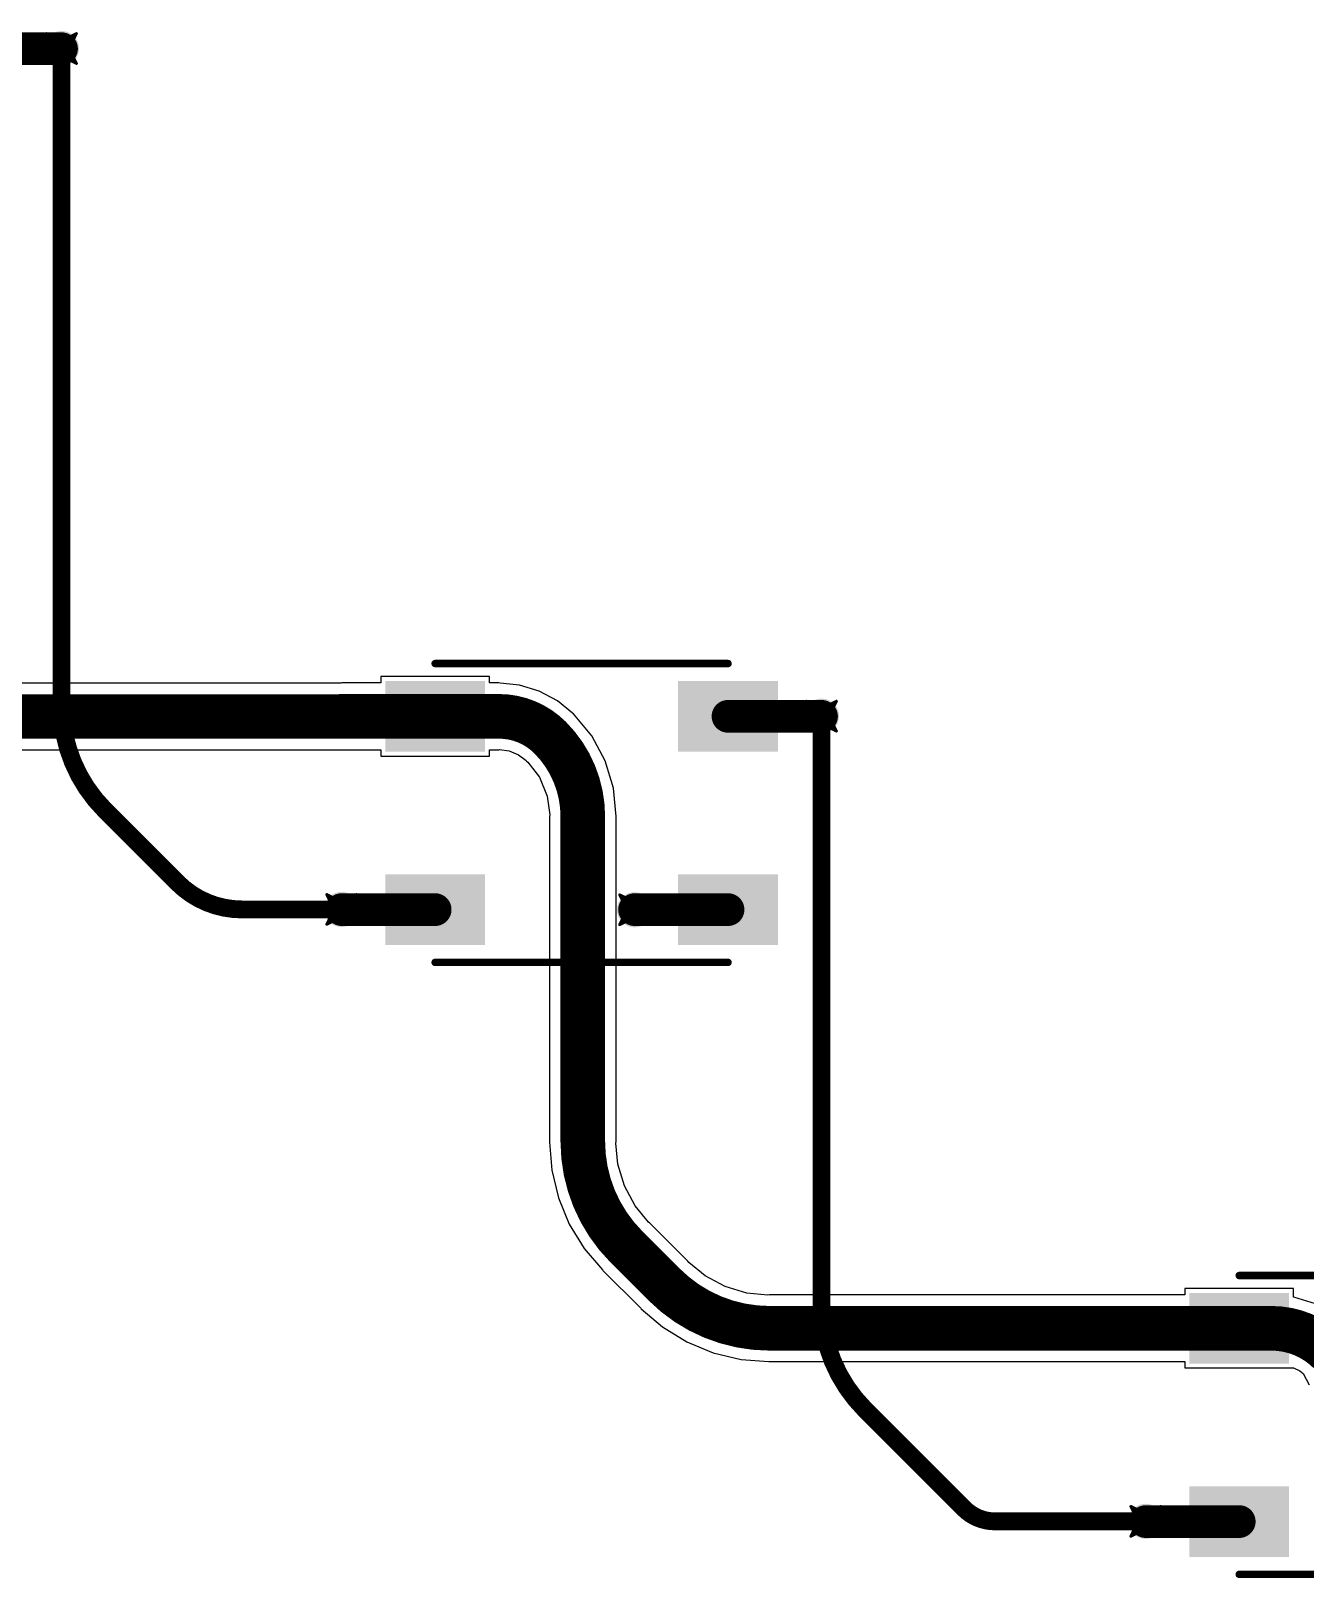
# Model space of a CAD drawing. Header units: inches. Extents: x -11 to 1110, y -7 to 455.
# Drawn here: x 632.03 to 653.78, y 93.75 to 120.17 of the extents above; entities that cross this region are included whole.
import ezdxf

# ---------------------------------------------------------------- set-up
doc = ezdxf.new("R2010")
doc.units = ezdxf.units.IN
for name, color, linetype in [('Bottom Layer', 5, 'Continuous'), ('Drill Drawing', 1, 'Continuous'), ('Top Layer', 1, 'Continuous'), ('Top Overlay', 2, 'Continuous'), ('Top Paste', 8, 'Continuous'), ('Top Solder', 216, 'Continuous'), ('Via Holes', 16, 'Continuous')]:
    doc.layers.add(name, color=color, linetype=linetype)

# ---------------------------------------------------------------- blocks, each defined once
blk = doc.blocks.new('WS2812B_B_W_60')
at = {"layer": 'Top Layer'}
for points in [[(-3.25, 2.15), (-1.75, 2.15), (-1.75, 1.15), (-3.25, 1.15)], [(3.25, 1.15), (1.75, 1.15), (1.75, 2.15), (3.25, 2.15)], [(-3.25, -1.15), (-1.75, -1.15), (-1.75, -2.15), (-3.25, -2.15)], [(1.75, -1.15), (3.25, -1.15), (3.25, -2.15), (1.75, -2.15)]]:
    blk.add_hatch(color=1, dxfattribs=at).paths.add_polyline_path(points)
at = {"layer": 'Top Paste'}
for points in [[(-3.25, 2.15), (-1.75, 2.15), (-1.75, 1.15), (-3.25, 1.15)], [(3.25, 1.15), (1.75, 1.15), (1.75, 2.15), (3.25, 2.15)], [(-3.25, -1.15), (-1.75, -1.15), (-1.75, -2.15), (-3.25, -2.15)], [(1.75, -1.15), (3.25, -1.15), (3.25, -2.15), (1.75, -2.15)]]:
    blk.add_hatch(color=8, dxfattribs=at).paths.add_polyline_path(points)
at = {"layer": 'Top Solder'}
for points in [[(-3.352, 2.252), (-1.648, 2.252), (-1.648, 1.048), (-3.352, 1.048)], [(3.352, 1.048), (1.648, 1.048), (1.648, 2.252), (3.352, 2.252)], [(-3.352, -1.048), (-1.648, -1.048), (-1.648, -2.252), (-3.352, -2.252)], [(1.648, -1.048), (3.352, -1.048), (3.352, -2.252), (1.648, -2.252)]]:
    blk.add_hatch(color=216, dxfattribs=at).paths.add_polyline_path(points)
at = {"layer": 'Top Overlay'}
for points in [[(-2.5, 2.551, 0.127, 0.127, 0), (2.5, 2.551, 0.127, 0.127, 0)], [(-3.556, 1.803, 0.254, 0.254, 0), (-3.429, 1.676, 0.254, 0.254, 0)], [(-3.556, 1.549, 0.254, 0.254, 0), (-3.556, 1.803, 0.254, 0.254, 0)], [(-3.556, 1.549, 0.254, 0.254, 0), (-3.429, 1.676, 0.254, 0.254, 0)], [(-2.5, -2.551, 0.127, 0.127, 0), (2.5, -2.551, 0.127, 0.127, 0)]]:
    blk.add_lwpolyline(points, format="xyseb", dxfattribs=at)
for points in [[(-2.532, 2.551, 0.0635, 0.0635, 1), (-2.468, 2.551, 0.0635, 0.0635, 1)], [(2.468, 2.551, 0.0635, 0.0635, 1), (2.532, 2.551, 0.0635, 0.0635, 1)], [(-3.619, 1.803, 0.127, 0.127, 1), (-3.493, 1.803, 0.127, 0.127, 1)], [(-3.619, 1.803, 0.127, 0.127, 1), (-3.493, 1.803, 0.127, 0.127, 1)], [(-3.619, 1.549, 0.127, 0.127, 1), (-3.493, 1.549, 0.127, 0.127, 1)], [(-3.619, 1.549, 0.127, 0.127, 1), (-3.493, 1.549, 0.127, 0.127, 1)], [(-3.493, 1.676, 0.127, 0.127, 1), (-3.365, 1.676, 0.127, 0.127, 1)], [(-3.493, 1.676, 0.127, 0.127, 1), (-3.365, 1.676, 0.127, 0.127, 1)], [(-2.532, -2.551, 0.0635, 0.0635, 1), (-2.468, -2.551, 0.0635, 0.0635, 1)], [(2.468, -2.551, 0.0635, 0.0635, 1), (2.532, -2.551, 0.0635, 0.0635, 1)]]:
    blk.add_lwpolyline(points, format="xyseb", close=True, dxfattribs=at)
blk = doc.blocks.new('WS2812B_B_W_69')
at = {"layer": 'Top Layer'}
for points in [[(-3.25, 2.15), (-1.75, 2.15), (-1.75, 1.15), (-3.25, 1.15)], [(3.25, 1.15), (1.75, 1.15), (1.75, 2.15), (3.25, 2.15)], [(-3.25, -1.15), (-1.75, -1.15), (-1.75, -2.15), (-3.25, -2.15)], [(1.75, -1.15), (3.25, -1.15), (3.25, -2.15), (1.75, -2.15)]]:
    blk.add_hatch(color=1, dxfattribs=at).paths.add_polyline_path(points)
at = {"layer": 'Top Paste'}
for points in [[(-3.25, 2.15), (-1.75, 2.15), (-1.75, 1.15), (-3.25, 1.15)], [(3.25, 1.15), (1.75, 1.15), (1.75, 2.15), (3.25, 2.15)], [(-3.25, -1.15), (-1.75, -1.15), (-1.75, -2.15), (-3.25, -2.15)], [(1.75, -1.15), (3.25, -1.15), (3.25, -2.15), (1.75, -2.15)]]:
    blk.add_hatch(color=8, dxfattribs=at).paths.add_polyline_path(points)
at = {"layer": 'Top Solder'}
for points in [[(-3.352, 2.252), (-1.648, 2.252), (-1.648, 1.048), (-3.352, 1.048)], [(3.352, 1.048), (1.648, 1.048), (1.648, 2.252), (3.352, 2.252)], [(-3.352, -1.048), (-1.648, -1.048), (-1.648, -2.252), (-3.352, -2.252)], [(1.648, -1.048), (3.352, -1.048), (3.352, -2.252), (1.648, -2.252)]]:
    blk.add_hatch(color=216, dxfattribs=at).paths.add_polyline_path(points)
at = {"layer": 'Top Overlay'}
for points in [[(-2.5, 2.551, 0.127, 0.127, 0), (2.5, 2.551, 0.127, 0.127, 0)], [(-3.556, 1.803, 0.254, 0.254, 0), (-3.429, 1.676, 0.254, 0.254, 0)], [(-3.556, 1.549, 0.254, 0.254, 0), (-3.556, 1.803, 0.254, 0.254, 0)], [(-3.556, 1.549, 0.254, 0.254, 0), (-3.429, 1.676, 0.254, 0.254, 0)], [(-2.5, -2.551, 0.127, 0.127, 0), (2.5, -2.551, 0.127, 0.127, 0)]]:
    blk.add_lwpolyline(points, format="xyseb", dxfattribs=at)
for points in [[(-2.532, 2.551, 0.0635, 0.0635, 1), (-2.468, 2.551, 0.0635, 0.0635, 1)], [(2.468, 2.551, 0.0635, 0.0635, 1), (2.532, 2.551, 0.0635, 0.0635, 1)], [(-3.619, 1.803, 0.127, 0.127, 1), (-3.493, 1.803, 0.127, 0.127, 1)], [(-3.619, 1.803, 0.127, 0.127, 1), (-3.493, 1.803, 0.127, 0.127, 1)], [(-3.619, 1.549, 0.127, 0.127, 1), (-3.493, 1.549, 0.127, 0.127, 1)], [(-3.619, 1.549, 0.127, 0.127, 1), (-3.493, 1.549, 0.127, 0.127, 1)], [(-3.493, 1.676, 0.127, 0.127, 1), (-3.365, 1.676, 0.127, 0.127, 1)], [(-3.493, 1.676, 0.127, 0.127, 1), (-3.365, 1.676, 0.127, 0.127, 1)], [(-2.532, -2.551, 0.0635, 0.0635, 1), (-2.468, -2.551, 0.0635, 0.0635, 1)], [(2.468, -2.551, 0.0635, 0.0635, 1), (2.532, -2.551, 0.0635, 0.0635, 1)]]:
    blk.add_lwpolyline(points, format="xyseb", close=True, dxfattribs=at)

msp = doc.modelspace()

# ---------------------------------------------------------------- hatches: boundary and pattern name
at = {"layer": 'Bottom Layer'}
h = msp.add_hatch(color=5, dxfattribs=at)
edge = h.paths.add_edge_path()
edge.add_arc((632.553, 119.865), 0.3, 0, 360)
h = msp.add_hatch(color=5, dxfattribs=at)
edge = h.paths.add_edge_path()
edge.add_arc((645.527, 108.467), 0.3, 0, 360)
h = msp.add_hatch(color=5, dxfattribs=at)
edge = h.paths.add_edge_path()
edge.add_arc((637.336, 105.167), 0.3, 0, 360)
h = msp.add_hatch(color=5, dxfattribs=at)
edge = h.paths.add_edge_path()
edge.add_arc((642.336, 105.161), 0.3, 0, 360)
h = msp.add_hatch(color=5, dxfattribs=at)
edge = h.paths.add_edge_path()
edge.add_arc((651.063, 94.72), 0.3, 0, 360)
at = {"layer": 'Top Layer'}
h = msp.add_hatch(color=1, dxfattribs=at)
edge = h.paths.add_edge_path()
edge.add_arc((632.553, 119.865), 0.3, 0, 360)
h = msp.add_hatch(color=1, dxfattribs=at)
edge = h.paths.add_edge_path()
edge.add_arc((645.527, 108.467), 0.3, 0, 360)
h = msp.add_hatch(color=1, dxfattribs=at)
edge = h.paths.add_edge_path()
edge.add_arc((637.336, 105.167), 0.3, 0, 360)
h = msp.add_hatch(color=1, dxfattribs=at)
edge = h.paths.add_edge_path()
edge.add_arc((642.336, 105.161), 0.3, 0, 360)
h = msp.add_hatch(color=1, dxfattribs=at)
edge = h.paths.add_edge_path()
edge.add_arc((651.063, 94.72), 0.3, 0, 360)
at = {"layer": 'Via Holes'}
h = msp.add_hatch(color=7, dxfattribs=at)
edge = h.paths.add_edge_path()
edge.add_arc((632.553, 119.865), 0.15, 0, 360)
h = msp.add_hatch(color=7, dxfattribs=at)
edge = h.paths.add_edge_path()
edge.add_arc((645.527, 108.467), 0.15, 0, 360)
h = msp.add_hatch(color=7, dxfattribs=at)
edge = h.paths.add_edge_path()
edge.add_arc((637.336, 105.167), 0.15, 0, 360)
h = msp.add_hatch(color=7, dxfattribs=at)
edge = h.paths.add_edge_path()
edge.add_arc((642.336, 105.161), 0.15, 0, 360)
h = msp.add_hatch(color=7, dxfattribs=at)
edge = h.paths.add_edge_path()
edge.add_arc((651.063, 94.72), 0.15, 0, 360)

# ---------------------------------------------------------------- linework, layer by layer
at = {"layer": 'Bottom Layer'}
for points in [[(632.553, 108.655, 0.305, 0.305, 0), (632.553, 119.865, 0.305, 0.305, 0)], [(633.297, 106.859, 0.305, 0.305, -0.198912), (632.553, 108.655, 0.305, 0.305, 0)], [(645.527, 98.424, 0.305, 0.305, 0), (645.527, 108.467, 0.305, 0.305, 0)], [(633.297, 106.859, 0.305, 0.305, 0), (634.533, 105.623, 0.305, 0.305, 0)], [(635.633, 105.167, 0.305, 0.305, -0.198912), (634.533, 105.623, 0.305, 0.305, 0)], [(635.633, 105.167, 0.305, 0.305, 0), (637.336, 105.167, 0.305, 0.305, 0)], [(646.271, 96.628, 0.305, 0.305, -0.198912), (645.527, 98.424, 0.305, 0.305, 0)], [(646.271, 96.628, 0.305, 0.305, 0), (647.962, 94.937, 0.305, 0.305, 0)], [(648.487, 94.72, 0.305, 0.305, -0.198912), (647.962, 94.937, 0.305, 0.305, 0)], [(648.487, 94.72, 0.305, 0.305, 0), (651.063, 94.72, 0.305, 0.305, 0)]]:
    msp.add_lwpolyline(points, format="xyseb", dxfattribs=at)
for points in [[(632.477, 119.865, 0.152, 0.152, 1), (632.629, 119.865, 0.152, 0.152, 1)], [(632.477, 108.655, 0.152, 0.152, 1), (632.629, 108.655, 0.152, 0.152, 1)], [(632.477, 108.655, 0.152, 0.152, 1), (632.629, 108.655, 0.152, 0.152, 1)], [(645.451, 108.467, 0.152, 0.152, 1), (645.603, 108.467, 0.152, 0.152, 1)], [(633.221, 106.859, 0.152, 0.152, 1), (633.373, 106.859, 0.152, 0.152, 1)], [(633.221, 106.859, 0.152, 0.152, 1), (633.373, 106.859, 0.152, 0.152, 1)], [(634.456, 105.623, 0.152, 0.152, 1), (634.609, 105.623, 0.152, 0.152, 1)], [(634.456, 105.623, 0.152, 0.152, 1), (634.609, 105.623, 0.152, 0.152, 1)], [(635.557, 105.167, 0.152, 0.152, 1), (635.71, 105.167, 0.152, 0.152, 1)], [(635.557, 105.167, 0.152, 0.152, 1), (635.71, 105.167, 0.152, 0.152, 1)], [(637.259, 105.167, 0.152, 0.152, 1), (637.412, 105.167, 0.152, 0.152, 1)], [(645.451, 98.424, 0.152, 0.152, 1), (645.603, 98.424, 0.152, 0.152, 1)], [(645.451, 98.424, 0.152, 0.152, 1), (645.603, 98.424, 0.152, 0.152, 1)], [(646.195, 96.628, 0.152, 0.152, 1), (646.347, 96.628, 0.152, 0.152, 1)], [(646.195, 96.628, 0.152, 0.152, 1), (646.347, 96.628, 0.152, 0.152, 1)], [(647.886, 94.937, 0.152, 0.152, 1), (648.038, 94.937, 0.152, 0.152, 1)], [(647.886, 94.937, 0.152, 0.152, 1), (648.038, 94.937, 0.152, 0.152, 1)], [(648.411, 94.72, 0.152, 0.152, 1), (648.564, 94.72, 0.152, 0.152, 1)], [(648.411, 94.72, 0.152, 0.152, 1), (648.564, 94.72, 0.152, 0.152, 1)], [(650.986, 94.72, 0.152, 0.152, 1), (651.139, 94.72, 0.152, 0.152, 1)]]:
    msp.add_lwpolyline(points, format="xyseb", close=True, dxfattribs=at)
at = {"layer": 'Drill Drawing'}
for points in [[(632.299, 120.119, 0.0508, 0.0508, 0), (632.553, 119.992, 0.0508, 0.0508, 0)], [(632.299, 120.119, 0.0508, 0.0508, 0), (632.426, 119.865, 0.0508, 0.0508, 0)], [(632.553, 119.992, 0.0508, 0.0508, 0), (632.807, 120.119, 0.0508, 0.0508, 0)], [(632.68, 119.865, 0.0508, 0.0508, 0), (632.807, 120.119, 0.0508, 0.0508, 0)], [(632.299, 119.611, 0.0508, 0.0508, 0), (632.426, 119.865, 0.0508, 0.0508, 0)], [(632.299, 119.611, 0.0508, 0.0508, 0), (632.553, 119.738, 0.0508, 0.0508, 0)], [(632.553, 119.738, 0.0508, 0.0508, 0), (632.807, 119.611, 0.0508, 0.0508, 0)], [(632.68, 119.865, 0.0508, 0.0508, 0), (632.807, 119.611, 0.0508, 0.0508, 0)], [(645.273, 108.721, 0.0508, 0.0508, 0), (645.527, 108.594, 0.0508, 0.0508, 0)], [(645.273, 108.721, 0.0508, 0.0508, 0), (645.4, 108.467, 0.0508, 0.0508, 0)], [(645.527, 108.594, 0.0508, 0.0508, 0), (645.781, 108.721, 0.0508, 0.0508, 0)], [(645.654, 108.467, 0.0508, 0.0508, 0), (645.781, 108.721, 0.0508, 0.0508, 0)], [(645.273, 108.213, 0.0508, 0.0508, 0), (645.4, 108.467, 0.0508, 0.0508, 0)], [(645.273, 108.213, 0.0508, 0.0508, 0), (645.527, 108.34, 0.0508, 0.0508, 0)], [(645.527, 108.34, 0.0508, 0.0508, 0), (645.781, 108.213, 0.0508, 0.0508, 0)], [(645.654, 108.467, 0.0508, 0.0508, 0), (645.781, 108.213, 0.0508, 0.0508, 0)], [(637.082, 105.421, 0.0508, 0.0508, 0), (637.336, 105.294, 0.0508, 0.0508, 0)], [(637.082, 105.421, 0.0508, 0.0508, 0), (637.209, 105.167, 0.0508, 0.0508, 0)], [(637.336, 105.294, 0.0508, 0.0508, 0), (637.59, 105.421, 0.0508, 0.0508, 0)], [(637.463, 105.167, 0.0508, 0.0508, 0), (637.59, 105.421, 0.0508, 0.0508, 0)], [(642.082, 105.415, 0.0508, 0.0508, 0), (642.336, 105.288, 0.0508, 0.0508, 0)], [(642.082, 105.415, 0.0508, 0.0508, 0), (642.209, 105.161, 0.0508, 0.0508, 0)], [(642.336, 105.288, 0.0508, 0.0508, 0), (642.59, 105.415, 0.0508, 0.0508, 0)], [(642.463, 105.161, 0.0508, 0.0508, 0), (642.59, 105.415, 0.0508, 0.0508, 0)], [(637.082, 104.913, 0.0508, 0.0508, 0), (637.209, 105.167, 0.0508, 0.0508, 0)], [(637.463, 105.167, 0.0508, 0.0508, 0), (637.59, 104.913, 0.0508, 0.0508, 0)], [(642.082, 104.907, 0.0508, 0.0508, 0), (642.209, 105.161, 0.0508, 0.0508, 0)], [(642.463, 105.161, 0.0508, 0.0508, 0), (642.59, 104.907, 0.0508, 0.0508, 0)], [(637.082, 104.913, 0.0508, 0.0508, 0), (637.336, 105.04, 0.0508, 0.0508, 0)], [(637.336, 105.04, 0.0508, 0.0508, 0), (637.59, 104.913, 0.0508, 0.0508, 0)], [(642.082, 104.907, 0.0508, 0.0508, 0), (642.336, 105.034, 0.0508, 0.0508, 0)], [(642.336, 105.034, 0.0508, 0.0508, 0), (642.59, 104.907, 0.0508, 0.0508, 0)], [(650.809, 94.974, 0.0508, 0.0508, 0), (651.063, 94.847, 0.0508, 0.0508, 0)], [(650.809, 94.974, 0.0508, 0.0508, 0), (650.936, 94.72, 0.0508, 0.0508, 0)], [(651.063, 94.847, 0.0508, 0.0508, 0), (651.317, 94.974, 0.0508, 0.0508, 0)], [(651.19, 94.72, 0.0508, 0.0508, 0), (651.317, 94.974, 0.0508, 0.0508, 0)], [(650.809, 94.466, 0.0508, 0.0508, 0), (650.936, 94.72, 0.0508, 0.0508, 0)], [(650.809, 94.466, 0.0508, 0.0508, 0), (651.063, 94.593, 0.0508, 0.0508, 0)], [(651.063, 94.593, 0.0508, 0.0508, 0), (651.317, 94.466, 0.0508, 0.0508, 0)], [(651.19, 94.72, 0.0508, 0.0508, 0), (651.317, 94.466, 0.0508, 0.0508, 0)]]:
    msp.add_lwpolyline(points, format="xyseb", dxfattribs=at)
for points in [[(632.286, 120.119, 0.0254, 0.0254, 1), (632.312, 120.119, 0.0254, 0.0254, 1)], [(632.286, 120.119, 0.0254, 0.0254, 1), (632.312, 120.119, 0.0254, 0.0254, 1)], [(632.54, 119.992, 0.0254, 0.0254, 1), (632.566, 119.992, 0.0254, 0.0254, 1)], [(632.54, 119.992, 0.0254, 0.0254, 1), (632.566, 119.992, 0.0254, 0.0254, 1)], [(632.794, 120.119, 0.0254, 0.0254, 1), (632.82, 120.119, 0.0254, 0.0254, 1)], [(632.794, 120.119, 0.0254, 0.0254, 1), (632.82, 120.119, 0.0254, 0.0254, 1)], [(632.413, 119.865, 0.0254, 0.0254, 1), (632.439, 119.865, 0.0254, 0.0254, 1)], [(632.413, 119.865, 0.0254, 0.0254, 1), (632.439, 119.865, 0.0254, 0.0254, 1)], [(632.54, 119.738, 0.0254, 0.0254, 1), (632.566, 119.738, 0.0254, 0.0254, 1)], [(632.54, 119.738, 0.0254, 0.0254, 1), (632.566, 119.738, 0.0254, 0.0254, 1)], [(632.667, 119.865, 0.0254, 0.0254, 1), (632.693, 119.865, 0.0254, 0.0254, 1)], [(632.667, 119.865, 0.0254, 0.0254, 1), (632.693, 119.865, 0.0254, 0.0254, 1)], [(632.286, 119.611, 0.0254, 0.0254, 1), (632.312, 119.611, 0.0254, 0.0254, 1)], [(632.286, 119.611, 0.0254, 0.0254, 1), (632.312, 119.611, 0.0254, 0.0254, 1)], [(632.794, 119.611, 0.0254, 0.0254, 1), (632.82, 119.611, 0.0254, 0.0254, 1)], [(632.794, 119.611, 0.0254, 0.0254, 1), (632.82, 119.611, 0.0254, 0.0254, 1)], [(645.26, 108.721, 0.0254, 0.0254, 1), (645.286, 108.721, 0.0254, 0.0254, 1)], [(645.26, 108.721, 0.0254, 0.0254, 1), (645.286, 108.721, 0.0254, 0.0254, 1)], [(645.514, 108.594, 0.0254, 0.0254, 1), (645.54, 108.594, 0.0254, 0.0254, 1)], [(645.514, 108.594, 0.0254, 0.0254, 1), (645.54, 108.594, 0.0254, 0.0254, 1)], [(645.768, 108.721, 0.0254, 0.0254, 1), (645.794, 108.721, 0.0254, 0.0254, 1)], [(645.768, 108.721, 0.0254, 0.0254, 1), (645.794, 108.721, 0.0254, 0.0254, 1)], [(645.387, 108.467, 0.0254, 0.0254, 1), (645.413, 108.467, 0.0254, 0.0254, 1)], [(645.387, 108.467, 0.0254, 0.0254, 1), (645.413, 108.467, 0.0254, 0.0254, 1)], [(645.514, 108.34, 0.0254, 0.0254, 1), (645.54, 108.34, 0.0254, 0.0254, 1)], [(645.514, 108.34, 0.0254, 0.0254, 1), (645.54, 108.34, 0.0254, 0.0254, 1)], [(645.641, 108.467, 0.0254, 0.0254, 1), (645.667, 108.467, 0.0254, 0.0254, 1)], [(645.641, 108.467, 0.0254, 0.0254, 1), (645.667, 108.467, 0.0254, 0.0254, 1)], [(645.26, 108.213, 0.0254, 0.0254, 1), (645.286, 108.213, 0.0254, 0.0254, 1)], [(645.26, 108.213, 0.0254, 0.0254, 1), (645.286, 108.213, 0.0254, 0.0254, 1)], [(645.768, 108.213, 0.0254, 0.0254, 1), (645.794, 108.213, 0.0254, 0.0254, 1)], [(645.768, 108.213, 0.0254, 0.0254, 1), (645.794, 108.213, 0.0254, 0.0254, 1)], [(637.069, 105.421, 0.0254, 0.0254, 1), (637.094, 105.421, 0.0254, 0.0254, 1)], [(637.069, 105.421, 0.0254, 0.0254, 1), (637.094, 105.421, 0.0254, 0.0254, 1)], [(637.577, 105.421, 0.0254, 0.0254, 1), (637.602, 105.421, 0.0254, 0.0254, 1)], [(637.577, 105.421, 0.0254, 0.0254, 1), (637.602, 105.421, 0.0254, 0.0254, 1)], [(642.069, 105.415, 0.0254, 0.0254, 1), (642.094, 105.415, 0.0254, 0.0254, 1)], [(642.069, 105.415, 0.0254, 0.0254, 1), (642.094, 105.415, 0.0254, 0.0254, 1)], [(642.577, 105.415, 0.0254, 0.0254, 1), (642.602, 105.415, 0.0254, 0.0254, 1)], [(642.577, 105.415, 0.0254, 0.0254, 1), (642.602, 105.415, 0.0254, 0.0254, 1)], [(637.196, 105.167, 0.0254, 0.0254, 1), (637.221, 105.167, 0.0254, 0.0254, 1)], [(637.196, 105.167, 0.0254, 0.0254, 1), (637.221, 105.167, 0.0254, 0.0254, 1)], [(637.323, 105.294, 0.0254, 0.0254, 1), (637.348, 105.294, 0.0254, 0.0254, 1)], [(637.323, 105.294, 0.0254, 0.0254, 1), (637.348, 105.294, 0.0254, 0.0254, 1)], [(637.45, 105.167, 0.0254, 0.0254, 1), (637.475, 105.167, 0.0254, 0.0254, 1)], [(637.45, 105.167, 0.0254, 0.0254, 1), (637.475, 105.167, 0.0254, 0.0254, 1)], [(642.196, 105.161, 0.0254, 0.0254, 1), (642.221, 105.161, 0.0254, 0.0254, 1)], [(642.196, 105.161, 0.0254, 0.0254, 1), (642.221, 105.161, 0.0254, 0.0254, 1)], [(642.323, 105.288, 0.0254, 0.0254, 1), (642.348, 105.288, 0.0254, 0.0254, 1)], [(642.323, 105.288, 0.0254, 0.0254, 1), (642.348, 105.288, 0.0254, 0.0254, 1)], [(642.45, 105.161, 0.0254, 0.0254, 1), (642.475, 105.161, 0.0254, 0.0254, 1)], [(642.45, 105.161, 0.0254, 0.0254, 1), (642.475, 105.161, 0.0254, 0.0254, 1)], [(637.069, 104.913, 0.0254, 0.0254, 1), (637.094, 104.913, 0.0254, 0.0254, 1)], [(637.069, 104.913, 0.0254, 0.0254, 1), (637.094, 104.913, 0.0254, 0.0254, 1)], [(637.323, 105.04, 0.0254, 0.0254, 1), (637.348, 105.04, 0.0254, 0.0254, 1)], [(637.323, 105.04, 0.0254, 0.0254, 1), (637.348, 105.04, 0.0254, 0.0254, 1)], [(637.577, 104.913, 0.0254, 0.0254, 1), (637.602, 104.913, 0.0254, 0.0254, 1)], [(637.577, 104.913, 0.0254, 0.0254, 1), (637.602, 104.913, 0.0254, 0.0254, 1)], [(642.069, 104.907, 0.0254, 0.0254, 1), (642.094, 104.907, 0.0254, 0.0254, 1)], [(642.069, 104.907, 0.0254, 0.0254, 1), (642.094, 104.907, 0.0254, 0.0254, 1)], [(642.323, 105.034, 0.0254, 0.0254, 1), (642.348, 105.034, 0.0254, 0.0254, 1)], [(642.323, 105.034, 0.0254, 0.0254, 1), (642.348, 105.034, 0.0254, 0.0254, 1)], [(642.577, 104.907, 0.0254, 0.0254, 1), (642.602, 104.907, 0.0254, 0.0254, 1)], [(642.577, 104.907, 0.0254, 0.0254, 1), (642.602, 104.907, 0.0254, 0.0254, 1)], [(650.796, 94.974, 0.0254, 0.0254, 1), (650.821, 94.974, 0.0254, 0.0254, 1)], [(650.796, 94.974, 0.0254, 0.0254, 1), (650.821, 94.974, 0.0254, 0.0254, 1)], [(651.05, 94.847, 0.0254, 0.0254, 1), (651.075, 94.847, 0.0254, 0.0254, 1)], [(651.05, 94.847, 0.0254, 0.0254, 1), (651.075, 94.847, 0.0254, 0.0254, 1)], [(651.304, 94.974, 0.0254, 0.0254, 1), (651.329, 94.974, 0.0254, 0.0254, 1)], [(651.304, 94.974, 0.0254, 0.0254, 1), (651.329, 94.974, 0.0254, 0.0254, 1)], [(650.923, 94.72, 0.0254, 0.0254, 1), (650.948, 94.72, 0.0254, 0.0254, 1)], [(650.923, 94.72, 0.0254, 0.0254, 1), (650.948, 94.72, 0.0254, 0.0254, 1)], [(651.05, 94.593, 0.0254, 0.0254, 1), (651.075, 94.593, 0.0254, 0.0254, 1)], [(651.05, 94.593, 0.0254, 0.0254, 1), (651.075, 94.593, 0.0254, 0.0254, 1)], [(651.177, 94.72, 0.0254, 0.0254, 1), (651.202, 94.72, 0.0254, 0.0254, 1)], [(651.177, 94.72, 0.0254, 0.0254, 1), (651.202, 94.72, 0.0254, 0.0254, 1)], [(650.796, 94.466, 0.0254, 0.0254, 1), (650.821, 94.466, 0.0254, 0.0254, 1)], [(650.796, 94.466, 0.0254, 0.0254, 1), (650.821, 94.466, 0.0254, 0.0254, 1)], [(651.304, 94.466, 0.0254, 0.0254, 1), (651.329, 94.466, 0.0254, 0.0254, 1)], [(651.304, 94.466, 0.0254, 0.0254, 1), (651.329, 94.466, 0.0254, 0.0254, 1)]]:
    msp.add_lwpolyline(points, format="xyseb", close=True, dxfattribs=at)
at = {"layer": 'Top Layer'}
for p, q in [((639.859, 109.142), (638.003, 109.142)), ((638.003, 109.142), (638.003, 109.034)), ((639.859, 109.034), (639.859, 109.142)), ((637.319, 109.03), (631.401, 109.03)), ((637.336, 109.034), (637.319, 109.03)), ((638.003, 109.034), (637.336, 109.034)), ((640.02, 109.034), (639.859, 109.034)), ((640.042, 109.029), (640.02, 109.034)), ((640.371, 108.997), (640.042, 109.029)), ((640.709, 108.894), (640.371, 108.997)), ((641.021, 108.728), (640.709, 108.894)), ((641.277, 108.518), (641.021, 108.728)), ((641.296, 108.505), (641.277, 108.518)), ((641.605, 108.13), (641.296, 108.506)), ((641.296, 108.506), (641.296, 108.505)), ((641.834, 107.702), (641.605, 108.13)), ((631.401, 107.891), (637.336, 107.891)), ((637.336, 107.891), (637.353, 107.894)), ((637.353, 107.894), (638.003, 107.894)), ((638.003, 107.894), (638.003, 107.786)), ((638.003, 107.786), (639.859, 107.786)), ((639.859, 107.786), (639.859, 107.894)), ((639.859, 107.894), (640.02, 107.894)), ((640.02, 107.894), (640.032, 107.897)), ((640.032, 107.897), (640.193, 107.875)), ((640.193, 107.875), (640.354, 107.809)), ((640.354, 107.809), (640.483, 107.71)), ((640.483, 107.71), (640.49, 107.7)), ((640.49, 107.7), (640.515, 107.683)), ((640.515, 107.683), (640.711, 107.427)), ((641.975, 107.237), (641.834, 107.702)), ((640.711, 107.427), (640.846, 107.102)), ((640.846, 107.102), (640.888, 106.783)), ((642.022, 106.753), (641.975, 107.237)), ((640.888, 106.783), (640.882, 106.753)), ((640.882, 106.753), (640.882, 101.204)), ((642.021, 101.204), (642.021, 106.753)), ((642.021, 106.753), (642.022, 106.753)), ((640.882, 101.204), (640.884, 101.193)), ((640.884, 101.193), (640.921, 100.718)), ((642.016, 101.178), (642.021, 101.204)), ((642.052, 100.818), (642.016, 101.178)), ((640.921, 100.718), (641.035, 100.244)), ((642.164, 100.447), (642.052, 100.818)), ((642.347, 100.105), (642.164, 100.447)), ((641.035, 100.244), (641.222, 99.793)), ((642.576, 99.826), (642.347, 100.105)), ((641.222, 99.793), (641.477, 99.377)), ((642.598, 99.811), (642.576, 99.826)), ((643.246, 99.163), (642.598, 99.811)), ((641.477, 99.377), (641.786, 99.015)), ((643.261, 99.141), (643.246, 99.163)), ((643.541, 98.912), (643.261, 99.141)), ((641.786, 99.015), (641.793, 99.005)), ((641.793, 99.005), (642.441, 98.357)), ((643.883, 98.729), (643.541, 98.912)), ((644.254, 98.616), (643.883, 98.729)), ((644.613, 98.581), (644.254, 98.616)), ((644.64, 98.586), (644.613, 98.581)), ((651.73, 98.586), (644.64, 98.586)), ((653.586, 98.694), (651.73, 98.694)), ((651.73, 98.694), (651.73, 98.586)), ((653.586, 98.547), (653.586, 98.694)), ((653.592, 98.547), (653.586, 98.547)), ((653.96, 98.435), (653.592, 98.547)), ((642.441, 98.357), (642.45, 98.351)), ((642.45, 98.351), (642.813, 98.042)), ((642.813, 98.042), (643.228, 97.787)), ((643.228, 97.787), (643.679, 97.6)), ((643.679, 97.6), (644.153, 97.486)), ((644.153, 97.486), (644.628, 97.449)), ((644.628, 97.449), (644.64, 97.447)), ((644.64, 97.447), (651.73, 97.447)), ((651.73, 97.447), (651.73, 97.339)), ((651.73, 97.339), (653.586, 97.339)), ((653.586, 97.339), (653.692, 97.288)), ((653.692, 97.288), (653.75, 97.244)), ((653.75, 97.244), (653.853, 97.051))]:
    msp.add_line(p, q, dxfattribs=at)
for points in [[(630.957, 119.862, 0.559, 0.559, 0), (632.553, 119.862, 0.559, 0.559, 0)], [(631.401, 108.461, 0.762, 0.762, 0), (637.336, 108.461, 0.762, 0.762, 0)], [(637.336, 108.464, 0.762, 0.762, 0), (638.931, 108.464, 0.762, 0.762, 0)], [(638.931, 108.464, 0.762, 0.762, 0), (640.02, 108.464, 0.762, 0.762, 0)], [(640.02, 108.464, 0.762, 0.762, -0.198912), (640.893, 108.102, 0.762, 0.762, 0)], [(643.931, 108.464, 0.559, 0.559, 0), (645.527, 108.464, 0.559, 0.559, 0)], [(640.893, 108.102, 0.762, 0.762, -0.198912), (641.452, 106.753, 0.762, 0.762, 0)], [(641.452, 101.204, 0.762, 0.762, 0), (641.452, 106.753, 0.762, 0.762, 0)], [(637.336, 105.164, 0.559, 0.559, 0), (638.931, 105.164, 0.559, 0.559, 0)], [(642.336, 105.164, 0.559, 0.559, 0), (643.931, 105.164, 0.559, 0.559, 0)], [(642.196, 99.408, 0.762, 0.762, -0.198912), (641.452, 101.204, 0.762, 0.762, 0)], [(642.196, 99.408, 0.762, 0.762, 0), (642.844, 98.76, 0.762, 0.762, 0)], [(644.64, 98.016, 0.762, 0.762, -0.198912), (642.844, 98.76, 0.762, 0.762, 0)], [(644.64, 98.016, 0.762, 0.762, 0), (652.658, 98.016, 0.762, 0.762, 0)], [(652.658, 98.016, 0.762, 0.762, 0), (653.209, 98.016, 0.762, 0.762, 0)], [(653.209, 98.016, 0.762, 0.762, -0.198912), (654.194, 97.608, 0.762, 0.762, 0)], [(651.063, 94.716, 0.559, 0.559, 0), (652.658, 94.716, 0.559, 0.559, 0)]]:
    msp.add_lwpolyline(points, format="xyseb", dxfattribs=at)
for points in [[(632.413, 119.862, 0.279, 0.279, 1), (632.693, 119.862, 0.279, 0.279, 1)], [(637.145, 108.464, 0.381, 0.381, 1), (637.526, 108.464, 0.381, 0.381, 1)], [(637.145, 108.461, 0.381, 0.381, 1), (637.526, 108.461, 0.381, 0.381, 1)], [(638.741, 108.464, 0.381, 0.381, 1), (639.122, 108.464, 0.381, 0.381, 1)], [(638.741, 108.464, 0.381, 0.381, 1), (639.122, 108.464, 0.381, 0.381, 1)], [(639.829, 108.464, 0.381, 0.381, 1), (640.21, 108.464, 0.381, 0.381, 1)], [(639.829, 108.464, 0.381, 0.381, 1), (640.21, 108.464, 0.381, 0.381, 1)], [(643.791, 108.464, 0.279, 0.279, 1), (644.071, 108.464, 0.279, 0.279, 1)], [(645.387, 108.464, 0.279, 0.279, 1), (645.667, 108.464, 0.279, 0.279, 1)], [(640.702, 108.102, 0.381, 0.381, 1), (641.083, 108.102, 0.381, 0.381, 1)], [(640.702, 108.102, 0.381, 0.381, 1), (641.083, 108.102, 0.381, 0.381, 1)], [(641.261, 106.753, 0.381, 0.381, 1), (641.642, 106.753, 0.381, 0.381, 1)], [(641.261, 106.753, 0.381, 0.381, 1), (641.642, 106.753, 0.381, 0.381, 1)], [(637.196, 105.164, 0.279, 0.279, 1), (637.475, 105.164, 0.279, 0.279, 1)], [(638.791, 105.164, 0.279, 0.279, 1), (639.071, 105.164, 0.279, 0.279, 1)], [(642.196, 105.164, 0.279, 0.279, 1), (642.475, 105.164, 0.279, 0.279, 1)], [(643.791, 105.164, 0.279, 0.279, 1), (644.071, 105.164, 0.279, 0.279, 1)], [(641.261, 101.204, 0.381, 0.381, 1), (641.642, 101.204, 0.381, 0.381, 1)], [(641.261, 101.204, 0.381, 0.381, 1), (641.642, 101.204, 0.381, 0.381, 1)], [(642.005, 99.408, 0.381, 0.381, 1), (642.386, 99.408, 0.381, 0.381, 1)], [(642.005, 99.408, 0.381, 0.381, 1), (642.386, 99.408, 0.381, 0.381, 1)], [(642.653, 98.76, 0.381, 0.381, 1), (643.034, 98.76, 0.381, 0.381, 1)], [(642.653, 98.76, 0.381, 0.381, 1), (643.034, 98.76, 0.381, 0.381, 1)], [(644.449, 98.016, 0.381, 0.381, 1), (644.83, 98.016, 0.381, 0.381, 1)], [(644.449, 98.016, 0.381, 0.381, 1), (644.83, 98.016, 0.381, 0.381, 1)], [(652.468, 98.016, 0.381, 0.381, 1), (652.849, 98.016, 0.381, 0.381, 1)], [(652.468, 98.016, 0.381, 0.381, 1), (652.849, 98.016, 0.381, 0.381, 1)], [(653.018, 98.016, 0.381, 0.381, 1), (653.399, 98.016, 0.381, 0.381, 1)], [(653.018, 98.016, 0.381, 0.381, 1), (653.399, 98.016, 0.381, 0.381, 1)], [(650.923, 94.716, 0.279, 0.279, 1), (651.202, 94.716, 0.279, 0.279, 1)], [(652.519, 94.716, 0.279, 0.279, 1), (652.798, 94.716, 0.279, 0.279, 1)]]:
    msp.add_lwpolyline(points, format="xyseb", close=True, dxfattribs=at)

# ---------------------------------------------------------------- block references
for name, p in [('WS2812B_B_W_60', (641.431, 106.814)), ('WS2812B_B_W_69', (655.158, 96.366))]:
    msp.add_blockref(name, p)

doc.saveas('drawing.dxf')
